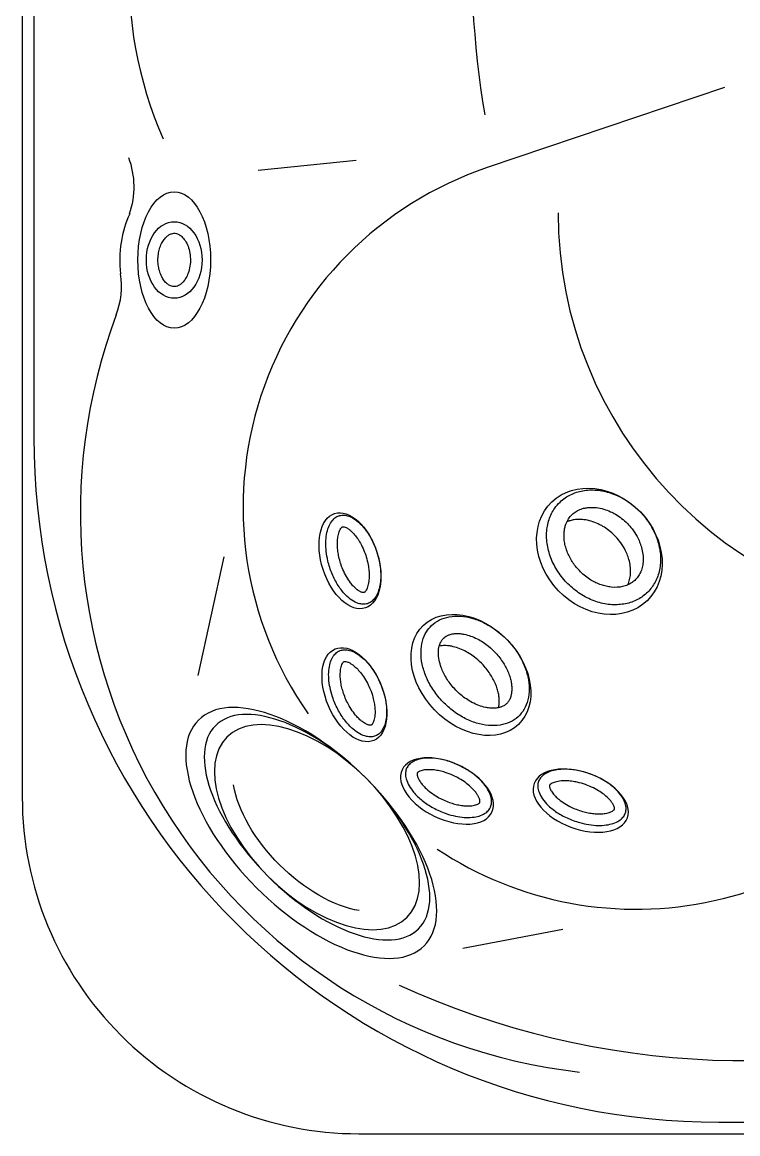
# Model space of a CAD drawing. Header units: millimetres. Extents: x -1155.38 to -1153.28, y 2264.62 to 2266.72.
# Drawn here: x -1155.38 to -1154.764, y 2264.624 to 2265.582 of the extents above; entities that cross this region are included whole.
import ezdxf

# ---------------------------------------------------------------- set-up
doc = ezdxf.new("R2010")
doc.units = ezdxf.units.MM
doc.header["$LTSCALE"] = 10
doc.layers.add('jacuzzi', color=1, linetype='Continuous')

msp = doc.modelspace()

# ---------------------------------------------------------------- linework, layer by layer
at = {"layer": 'jacuzzi'}
for p, q in [((-1155.37048, 2266.12403), (-1155.37048, 2265.22403)), ((-1154.77546, 2265.52554), (-1154.97993, 2265.45649)), ((-1155.17729, 2265.45435), (-1155.09298, 2265.46302)), ((-1155.20673, 2265.12115), (-1155.22924, 2265.01878)), ((-1155.00106, 2264.78408), (-1154.91488, 2264.80036)), ((-1154.78048, 2264.63403), (-1154.54569, 2264.63403))]:
    msp.add_line(p, q, dxfattribs=at)
at = {"layer": 'jacuzzi', "color": 3}
msp.add_lwpolyline([(-1155.38048, 2266.43403), (-1155.38048, 2264.91403, 0.414214), (-1155.09048, 2264.62403), (-1153.57048, 2264.62403, 0.414214), (-1153.28048, 2264.91403), (-1153.28048, 2266.43403, 0.414214), (-1153.57048, 2266.72403), (-1155.09048, 2266.72403, 0.414214)], format="xyb", close=True, dxfattribs=at)
at = {"layer": 'jacuzzi'}
for centre, radius, start, end in [((-1154.10491, 2265.64652), 0.88902, 165.32812, 189.35227), ((-1154.93305, 2265.62324), 0.35565, 151.3985, 203.50859), ((-1155.35413, 2265.44002), 0.07, 340.52544, 20.9253), ((-1154.88097, 2265.16346), 0.30929, 108.66053, 215.01768), ((-1154.5653, 2265.41823), 0.35368, 180.10785, 266.11953), ((-1155.365, 2265.3542), 0.07, 339.41736, 8.89463), ((-1154.84542, 2265.15909), 0.485, 159.41736, 263.48617), ((-1154.78048, 2265.22403), 0.59, 180, 270), ((-1154.85161, 2265.12679), 0.30929, 236.32575, 328.77676), ((-1154.75712, 2265.40473), 0.71772, 245.41842, 289.99437)]:
    msp.add_arc(centre, radius, start, end, dxfattribs=at)
for centre, major_axis, ratio in [((-1155.24959, 2265.37694), (0, -0.05884), 0.532442), ((-1155.24959, 2265.37694), (0, -0.033), 0.727273), ((-1154.88333, 2265.12585), (-0.041, 0.04262), 0.827692), ((-1155.09818, 2265.11776), (-0.01324, 0.0407), 0.569066), ((-1154.994, 2265.0194), (-0.041, 0.04262), 0.7351), ((-1155.09433, 2265.00235), (-0.01673, 0.03939), 0.569066)]:
    msp.add_ellipse(centre, major_axis=major_axis, ratio=ratio, dxfattribs=at)
msp.add_ellipse((-1155.24959, 2265.37694), major_axis=(0, 0.06878), ratio=0.682372, start_param=0.954811, end_param=1.744815, dxfattribs=at)
at = {"layer": 'jacuzzi', "extrusion": (0, 0, -1)}
for centre, major_axis, ratio in [((-1155.13151, 2264.88324), (0.09724, -0.09724), 0.48528), ((-1155.12656, 2264.88819), (0.08748, -0.08748), 0.482837), ((-1155.12656, 2264.88819), (0.0776, -0.0776), 0.544324), ((-1155.01457, 2264.91942), (0.03871, -0.01825), 0.569066), ((-1154.8994, 2264.9111), (0.04015, -0.01481), 0.569066)]:
    msp.add_ellipse(centre, major_axis=major_axis, ratio=ratio, dxfattribs=at)
msp.add_ellipse((-1155.12161, 2264.89314), major_axis=(0.06826, -0.06826), ratio=0.546258, start_param=6.938154, end_param=8.769809, dxfattribs=at)
at = {"layer": 'jacuzzi'}
for points, knots in [([(-1155.24959, 2265.35394), (-1155.24899, 2265.35394), (-1155.2484, 2265.35401), (-1155.24716, 2265.35431), (-1155.24652, 2265.35454), (-1155.2452, 2265.3552), (-1155.24451, 2265.35564), (-1155.24312, 2265.35674), (-1155.24241, 2265.35741), (-1155.24104, 2265.35899), (-1155.24037, 2265.3599), (-1155.23912, 2265.36194), (-1155.23855, 2265.36307), (-1155.23729, 2265.36605), (-1155.23669, 2265.368), (-1155.23586, 2265.3721), (-1155.23562, 2265.37425), (-1155.23556, 2265.37857), (-1155.23573, 2265.38074), (-1155.23644, 2265.3849), (-1155.23699, 2265.3869), (-1155.23838, 2265.39054), (-1155.23922, 2265.39218), (-1155.24108, 2265.39499), (-1155.24208, 2265.39616), (-1155.2439, 2265.39781), (-1155.24471, 2265.39838), (-1155.24626, 2265.39924), (-1155.247, 2265.39952), (-1155.24843, 2265.39988), (-1155.24912, 2265.39996), (-1155.25049, 2265.39992), (-1155.25119, 2265.3998), (-1155.25264, 2265.39935), (-1155.2534, 2265.39901), (-1155.25497, 2265.39804), (-1155.25578, 2265.3974), (-1155.25739, 2265.3958), (-1155.25819, 2265.39484), (-1155.25968, 2265.39262), (-1155.26037, 2265.39136), (-1155.26159, 2265.38859), (-1155.26211, 2265.38708), (-1155.26293, 2265.38391), (-1155.26323, 2265.38224), (-1155.26358, 2265.37884), (-1155.26363, 2265.3771), (-1155.26348, 2265.37365), (-1155.26327, 2265.37195), (-1155.26263, 2265.36866), (-1155.26219, 2265.36708), (-1155.26112, 2265.36413), (-1155.26049, 2265.36276), (-1155.25909, 2265.36031), (-1155.25833, 2265.35922), (-1155.25675, 2265.35738), (-1155.25593, 2265.35661), (-1155.25433, 2265.3554), (-1155.25354, 2265.35495), (-1155.25204, 2265.3543), (-1155.25132, 2265.35411), (-1155.25028, 2265.35396), (-1155.24993, 2265.35394), (-1155.24959, 2265.35394)], [0, 0, 0, 0, 0.174374, 0.174374, 0.348747, 0.348747, 0.523121, 0.523121, 0.697494, 0.697494, 0.871868, 0.871868, 1.046241, 1.046241, 1.298301, 1.298301, 1.550361, 1.550361, 1.802421, 1.802421, 2.054481, 2.054481, 2.306541, 2.306541, 2.558601, 2.558601, 2.759925, 2.759925, 2.961248, 2.961248, 3.162572, 3.162572, 3.363895, 3.363895, 3.565218, 3.565218, 3.766542, 3.766542, 3.967865, 3.967865, 4.169188, 4.169188, 4.370512, 4.370512, 4.571835, 4.571835, 4.773159, 4.773159, 4.974482, 4.974482, 5.175805, 5.175805, 5.377129, 5.377129, 5.578452, 5.578452, 5.779775, 5.779775, 5.981099, 5.981099, 6.182422, 6.182422, 6.283185, 6.283185, 6.283185, 6.283185]), ([(-1154.91726, 2265.16834), (-1154.91893, 2265.16673), (-1154.92045, 2265.16496), (-1154.92385, 2265.16009), (-1154.92549, 2265.1568), (-1154.92785, 2265.14968), (-1154.92856, 2265.14585), (-1154.92896, 2265.1379), (-1154.92865, 2265.13377), (-1154.92702, 2265.12548), (-1154.92569, 2265.12131), (-1154.92207, 2265.11322), (-1154.91979, 2265.10929), (-1154.91441, 2265.10195), (-1154.91132, 2265.09853), (-1154.90452, 2265.09243), (-1154.90082, 2265.08974), (-1154.89306, 2265.08528), (-1154.889, 2265.0835), (-1154.8808, 2265.08095), (-1154.87666, 2265.08018), (-1154.86856, 2265.07968), (-1154.86461, 2265.07994), (-1154.85714, 2265.08145), (-1154.85362, 2265.0827), (-1154.84719, 2265.08608), (-1154.84428, 2265.08821), (-1154.83923, 2265.09325), (-1154.83707, 2265.09615), (-1154.83365, 2265.10259), (-1154.83237, 2265.10613), (-1154.83079, 2265.11364), (-1154.8305, 2265.11762), (-1154.83092, 2265.12578), (-1154.83165, 2265.12995), (-1154.83411, 2265.13823), (-1154.83584, 2265.14233), (-1154.84021, 2265.15018), (-1154.84285, 2265.15393), (-1154.84885, 2265.16082), (-1154.85222, 2265.16397), (-1154.85947, 2265.16944), (-1154.86335, 2265.17178), (-1154.87136, 2265.17548), (-1154.87549, 2265.17686), (-1154.88371, 2265.17858), (-1154.8878, 2265.17892), (-1154.8957, 2265.1786), (-1154.8995, 2265.17792), (-1154.9066, 2265.17562), (-1154.90989, 2265.174), (-1154.91441, 2265.17087), (-1154.91589, 2265.16966), (-1154.91726, 2265.16834)], [0, 0, 0, 0, 0.162022, 0.162022, 0.411522, 0.411522, 0.661023, 0.661023, 0.910523, 0.910523, 1.160024, 1.160024, 1.409524, 1.409524, 1.659024, 1.659024, 1.908525, 1.908525, 2.158025, 2.158025, 2.407526, 2.407526, 2.657026, 2.657026, 2.906526, 2.906526, 3.156027, 3.156027, 3.405527, 3.405527, 3.655028, 3.655028, 3.904528, 3.904528, 4.154029, 4.154029, 4.403529, 4.403529, 4.653029, 4.653029, 4.90253, 4.90253, 5.15203, 5.15203, 5.401531, 5.401531, 5.651031, 5.651031, 5.900532, 5.900532, 6.150032, 6.150032, 6.283185, 6.283185, 6.283185, 6.283185]), ([(-1154.90686, 2265.15753), (-1154.90802, 2265.15642), (-1154.90904, 2265.15517), (-1154.91083, 2265.1524), (-1154.9116, 2265.15086), (-1154.91255, 2265.14822), (-1154.91285, 2265.14722), (-1154.91333, 2265.14513), (-1154.91351, 2265.14403), (-1154.91378, 2265.14155), (-1154.91384, 2265.14014), (-1154.91377, 2265.13722), (-1154.91364, 2265.13572), (-1154.91317, 2265.13263), (-1154.91283, 2265.13105), (-1154.91194, 2265.12786), (-1154.91138, 2265.12625), (-1154.91012, 2265.12318), (-1154.90943, 2265.12172), (-1154.90788, 2265.11883), (-1154.90702, 2265.11741), (-1154.90516, 2265.11465), (-1154.90416, 2265.11333), (-1154.90202, 2265.11076), (-1154.90089, 2265.10952), (-1154.89831, 2265.10696), (-1154.89684, 2265.10567), (-1154.89379, 2265.10327), (-1154.8922, 2265.10217), (-1154.88917, 2265.10031), (-1154.88773, 2265.09953), (-1154.88482, 2265.09815), (-1154.88336, 2265.09754), (-1154.88041, 2265.09651), (-1154.87893, 2265.09608), (-1154.87601, 2265.09542), (-1154.87457, 2265.09518), (-1154.86959, 2265.09465), (-1154.86625, 2265.09485), (-1154.86176, 2265.09586), (-1154.86031, 2265.09633), (-1154.85762, 2265.09749), (-1154.85638, 2265.09817), (-1154.8541, 2265.09974), (-1154.85306, 2265.10062), (-1154.85116, 2265.10257), (-1154.8503, 2265.10364), (-1154.84879, 2265.10599), (-1154.84813, 2265.10726), (-1154.84701, 2265.11002), (-1154.84656, 2265.11151), (-1154.84591, 2265.11467), (-1154.84571, 2265.11637), (-1154.8456, 2265.11987), (-1154.84569, 2265.12167), (-1154.84616, 2265.12538), (-1154.84655, 2265.12729), (-1154.84752, 2265.13078), (-1154.84806, 2265.13235), (-1154.84935, 2265.13548), (-1154.85009, 2265.13705), (-1154.85215, 2265.14083), (-1154.85359, 2265.14304), (-1154.85644, 2265.14674), (-1154.85777, 2265.14828), (-1154.8608, 2265.15136), (-1154.86251, 2265.15289), (-1154.86596, 2265.15557), (-1154.8677, 2265.15676), (-1154.87085, 2265.15863), (-1154.87224, 2265.15936), (-1154.87558, 2265.16091), (-1154.87755, 2265.16165), (-1154.88166, 2265.16287), (-1154.88378, 2265.16331), (-1154.88734, 2265.16374), (-1154.8888, 2265.16381), (-1154.89158, 2265.16378), (-1154.89289, 2265.16368), (-1154.89542, 2265.16331), (-1154.89662, 2265.16304), (-1154.8995, 2265.1622), (-1154.90109, 2265.16153), (-1154.90374, 2265.16005), (-1154.90484, 2265.15929), (-1154.9062, 2265.15815), (-1154.90654, 2265.15784), (-1154.90686, 2265.15753)], [0, 0, 0, 0, 0.193576, 0.193576, 0.387152, 0.387152, 0.496157, 0.496157, 0.605163, 0.605163, 0.734751, 0.734751, 0.86434, 0.86434, 0.994997, 0.994997, 1.125653, 1.125653, 1.245243, 1.245243, 1.364832, 1.364832, 1.48278, 1.48278, 1.600727, 1.600727, 1.738726, 1.738726, 1.876725, 1.876725, 1.997341, 1.997341, 2.117956, 2.117956, 2.240856, 2.240856, 2.363756, 2.363756, 2.675991, 2.675991, 2.839859, 2.839859, 3.004579, 3.004579, 3.169298, 3.169298, 3.334018, 3.334018, 3.496684, 3.496684, 3.659351, 3.659351, 3.822017, 3.822017, 3.979794, 3.979794, 4.137571, 4.137571, 4.265238, 4.265238, 4.392905, 4.392905, 4.580229, 4.580229, 4.723675, 4.723675, 4.884416, 4.884416, 5.035346, 5.035346, 5.151409, 5.151409, 5.313166, 5.313166, 5.492042, 5.492042, 5.62239, 5.62239, 5.74899, 5.74899, 5.87559, 5.87559, 6.068683, 6.068683, 6.227972, 6.227972, 6.283185, 6.283185, 6.283185, 6.283185]), ([(-1155.10764, 2265.15653), (-1155.10887, 2265.15613), (-1155.11004, 2265.15551), (-1155.11225, 2265.15378), (-1155.11328, 2265.15267), (-1155.11516, 2265.14997), (-1155.11599, 2265.14837), (-1155.11738, 2265.14473), (-1155.11794, 2265.14269), (-1155.11872, 2265.13827), (-1155.11895, 2265.13589), (-1155.11904, 2265.13091), (-1155.11892, 2265.1283), (-1155.11831, 2265.12298), (-1155.11783, 2265.12026), (-1155.11628, 2265.1138), (-1155.11506, 2265.11006), (-1155.11207, 2265.10294), (-1155.11031, 2265.09957), (-1155.1064, 2265.09346), (-1155.10425, 2265.09073), (-1155.10022, 2265.08658), (-1155.09835, 2265.08501), (-1155.09464, 2265.08254), (-1155.09281, 2265.08163), (-1155.08961, 2265.08059), (-1155.08822, 2265.08034), (-1155.0856, 2265.08026), (-1155.08437, 2265.08043), (-1155.08203, 2265.08114), (-1155.08093, 2265.08169), (-1155.07883, 2265.08321), (-1155.07784, 2265.08419), (-1155.07602, 2265.08657), (-1155.07519, 2265.08798), (-1155.07377, 2265.0912), (-1155.07317, 2265.09301), (-1155.07226, 2265.09696), (-1155.07195, 2265.0991), (-1155.07162, 2265.10362), (-1155.07161, 2265.106), (-1155.07197, 2265.112), (-1155.07252, 2265.11571), (-1155.07424, 2265.12309), (-1155.07542, 2265.12678), (-1155.0783, 2265.13381), (-1155.08, 2265.13716), (-1155.08379, 2265.14325), (-1155.08587, 2265.14599), (-1155.08987, 2265.15026), (-1155.09176, 2265.15191), (-1155.09551, 2265.15455), (-1155.09738, 2265.15552), (-1155.10063, 2265.15668), (-1155.10204, 2265.15697), (-1155.1047, 2265.15713), (-1155.10595, 2265.157), (-1155.10731, 2265.15663), (-1155.10747, 2265.15658), (-1155.10764, 2265.15653)], [0, 0, 0, 0, 0.204561, 0.204561, 0.409123, 0.409123, 0.613684, 0.613684, 0.818246, 0.818246, 1.022807, 1.022807, 1.227369, 1.227369, 1.43193, 1.43193, 1.716035, 1.716035, 2.000139, 2.000139, 2.284244, 2.284244, 2.516048, 2.516048, 2.747852, 2.747852, 2.93985, 2.93985, 3.131847, 3.131847, 3.323845, 3.323845, 3.515843, 3.515843, 3.70784, 3.70784, 3.899838, 3.899838, 4.091835, 4.091835, 4.283833, 4.283833, 4.563112, 4.563112, 4.842392, 4.842392, 5.121672, 5.121672, 5.400952, 5.400952, 5.635584, 5.635584, 5.870217, 5.870217, 6.063094, 6.063094, 6.255972, 6.255972, 6.283185, 6.283185, 6.283185, 6.283185]), ([(-1154.85896, 2265.09691), (-1154.85876, 2265.09734), (-1154.85856, 2265.09778), (-1154.85782, 2265.09962), (-1154.85737, 2265.10111), (-1154.85672, 2265.10428), (-1154.85652, 2265.10597), (-1154.85642, 2265.10947), (-1154.8565, 2265.11127), (-1154.85697, 2265.11498), (-1154.85736, 2265.11689), (-1154.85833, 2265.12038), (-1154.85887, 2265.12195), (-1154.86016, 2265.12509), (-1154.8609, 2265.12665), (-1154.86296, 2265.13044), (-1154.8644, 2265.13264), (-1154.86725, 2265.13634), (-1154.86858, 2265.13788), (-1154.87161, 2265.14096), (-1154.87332, 2265.14249), (-1154.87677, 2265.14518), (-1154.87851, 2265.14636), (-1154.88166, 2265.14823), (-1154.88305, 2265.14896), (-1154.88639, 2265.15051), (-1154.88837, 2265.15125), (-1154.89247, 2265.15247), (-1154.89459, 2265.15291), (-1154.89815, 2265.15334), (-1154.89961, 2265.15341), (-1154.90239, 2265.15338), (-1154.9037, 2265.15328), (-1154.90623, 2265.15291), (-1154.90743, 2265.15264), (-1154.90953, 2265.15203), (-1154.91044, 2265.1517), (-1154.91131, 2265.15133)], [3.443071, 3.443071, 3.443071, 3.443071, 3.496684, 3.496684, 3.659351, 3.659351, 3.822017, 3.822017, 3.979794, 3.979794, 4.137571, 4.137571, 4.265238, 4.265238, 4.392905, 4.392905, 4.580229, 4.580229, 4.723675, 4.723675, 4.884416, 4.884416, 5.035346, 5.035346, 5.151409, 5.151409, 5.313166, 5.313166, 5.492042, 5.492042, 5.62239, 5.62239, 5.74899, 5.74899, 5.87559, 5.87559, 5.98176, 5.98176, 5.98176, 5.98176]), ([(-1155.10454, 2265.14702), (-1155.1046, 2265.147), (-1155.10465, 2265.14698), (-1155.10476, 2265.14692), (-1155.10482, 2265.14689), (-1155.10502, 2265.14675), (-1155.10518, 2265.14661), (-1155.1056, 2265.14617), (-1155.10584, 2265.14587), (-1155.10642, 2265.14499), (-1155.10677, 2265.14436), (-1155.10734, 2265.14302), (-1155.10758, 2265.14237), (-1155.10802, 2265.14092), (-1155.10821, 2265.14012), (-1155.10865, 2265.13792), (-1155.10884, 2265.13642), (-1155.10901, 2265.13345), (-1155.10903, 2265.132), (-1155.10891, 2265.129), (-1155.10877, 2265.12744), (-1155.10836, 2265.12426), (-1155.10807, 2265.12264), (-1155.10732, 2265.11919), (-1155.10683, 2265.11737), (-1155.10568, 2265.11378), (-1155.10503, 2265.112), (-1155.1034, 2265.10813), (-1155.10237, 2265.10605), (-1155.10018, 2265.10221), (-1155.09901, 2265.10044), (-1155.09698, 2265.09777), (-1155.09614, 2265.09677), (-1155.09446, 2265.09498), (-1155.09362, 2265.09418), (-1155.09219, 2265.09299), (-1155.0916, 2265.09254), (-1155.09028, 2265.09164), (-1155.08958, 2265.09125), (-1155.08867, 2265.09083), (-1155.08839, 2265.09072), (-1155.08773, 2265.09048), (-1155.08738, 2265.0904), (-1155.08684, 2265.0903), (-1155.08664, 2265.09029), (-1155.08635, 2265.0903), (-1155.08626, 2265.09031), (-1155.08615, 2265.09034), (-1155.0861, 2265.09035), (-1155.08601, 2265.09039), (-1155.08596, 2265.09041), (-1155.08582, 2265.0905), (-1155.08574, 2265.09055), (-1155.08556, 2265.0907), (-1155.08545, 2265.09079), (-1155.08513, 2265.09112), (-1155.08488, 2265.09141), (-1155.08434, 2265.09222), (-1155.08405, 2265.09273), (-1155.0835, 2265.09389), (-1155.08325, 2265.09452), (-1155.08278, 2265.09594), (-1155.08257, 2265.09673), (-1155.0822, 2265.09845), (-1155.08204, 2265.09939), (-1155.08176, 2265.10169), (-1155.08167, 2265.10309), (-1155.08164, 2265.10606), (-1155.0817, 2265.10762), (-1155.08199, 2265.11084), (-1155.08221, 2265.1125), (-1155.08293, 2265.11651), (-1155.0835, 2265.11887), (-1155.08478, 2265.12303), (-1155.08542, 2265.12483), (-1155.08704, 2265.12876), (-1155.08806, 2265.13087), (-1155.09005, 2265.13444), (-1155.09101, 2265.13595), (-1155.09298, 2265.13872), (-1155.09399, 2265.13999), (-1155.09582, 2265.14201), (-1155.09665, 2265.14282), (-1155.09808, 2265.14408), (-1155.0987, 2265.14457), (-1155.10008, 2265.14554), (-1155.10082, 2265.14597), (-1155.1021, 2265.1466), (-1155.10265, 2265.1468), (-1155.10338, 2265.14699), (-1155.10363, 2265.14704), (-1155.10402, 2265.14708), (-1155.10417, 2265.14708), (-1155.10438, 2265.14706), (-1155.10444, 2265.14705), (-1155.10452, 2265.14703), (-1155.10453, 2265.14703), (-1155.10454, 2265.14702)], [0, 0, 0, 0, 0.106547, 0.106547, 0.176927, 0.176927, 0.30172, 0.30172, 0.426513, 0.426513, 0.576196, 0.576196, 0.686261, 0.686261, 0.796327, 0.796327, 0.967427, 0.967427, 1.111298, 1.111298, 1.255168, 1.255168, 1.399039, 1.399039, 1.558906, 1.558906, 1.718774, 1.718774, 1.919857, 1.919857, 2.120941, 2.120941, 2.259431, 2.259431, 2.40174, 2.40174, 2.509423, 2.509423, 2.65642, 2.65642, 2.728968, 2.728968, 2.849058, 2.849058, 2.966848, 2.966848, 3.089328, 3.089328, 3.175732, 3.175732, 3.278263, 3.278263, 3.354244, 3.354244, 3.430226, 3.430226, 3.559353, 3.559353, 3.68848, 3.68848, 3.802034, 3.802034, 3.915587, 3.915587, 4.02914, 4.02914, 4.178168, 4.178168, 4.327196, 4.327196, 4.476224, 4.476224, 4.682919, 4.682919, 4.844721, 4.844721, 5.047111, 5.047111, 5.214072, 5.214072, 5.381033, 5.381033, 5.519596, 5.519596, 5.630024, 5.630024, 5.779736, 5.779736, 5.929447, 5.929447, 6.034257, 6.034257, 6.143019, 6.143019, 6.25178, 6.25178, 6.283185, 6.283185, 6.283185, 6.283185]), ([(-1155.02793, 2265.06188), (-1155.02957, 2265.06031), (-1155.03101, 2265.05853), (-1155.03371, 2265.05416), (-1155.03488, 2265.05147), (-1155.03649, 2265.04562), (-1155.03694, 2265.04245), (-1155.03705, 2265.03577), (-1155.03671, 2265.03227), (-1155.03522, 2265.02512), (-1155.03408, 2265.02148), (-1155.03104, 2265.01425), (-1155.02914, 2265.01068), (-1155.02468, 2265.0038), (-1155.02212, 2265.0005), (-1155.01647, 2264.99436), (-1155.01338, 2264.99152), (-1155.00686, 2264.98645), (-1155.00342, 2264.98422), (-1154.99639, 2264.9805), (-1154.9928, 2264.97901), (-1154.98567, 2264.97681), (-1154.98213, 2264.97612), (-1154.97531, 2264.97553), (-1154.97202, 2264.97564), (-1154.96588, 2264.97662), (-1154.96301, 2264.97749), (-1154.95782, 2264.97991), (-1154.95548, 2264.98146), (-1154.95139, 2264.98517), (-1154.94964, 2264.98733), (-1154.94677, 2264.99222), (-1154.94566, 2264.99495), (-1154.94417, 2265.00088), (-1154.94379, 2265.00409), (-1154.94381, 2265.01081), (-1154.94422, 2265.01434), (-1154.94583, 2265.02151), (-1154.94704, 2265.02516), (-1154.9502, 2265.03236), (-1154.95216, 2265.03592), (-1154.95673, 2265.04275), (-1154.95935, 2265.04602), (-1154.96508, 2265.05209), (-1154.9682, 2265.05489), (-1154.97478, 2265.05985), (-1154.97824, 2265.06202), (-1154.98529, 2265.06562), (-1154.98888, 2265.06705), (-1154.996, 2265.06911), (-1154.99953, 2265.06974), (-1155.00631, 2265.0702), (-1155.00957, 2265.07002), (-1155.01564, 2265.06892), (-1155.01847, 2265.06799), (-1155.02358, 2265.06546), (-1155.02587, 2265.06386), (-1155.02789, 2265.06193), (-1155.02791, 2265.06191), (-1155.02793, 2265.06188)], [0, 0, 0, 0, 0.185761, 0.185761, 0.411495, 0.411495, 0.637229, 0.637229, 0.862963, 0.862963, 1.088697, 1.088697, 1.314431, 1.314431, 1.540165, 1.540165, 1.765898, 1.765898, 1.991632, 1.991632, 2.217366, 2.217366, 2.4431, 2.4431, 2.668834, 2.668834, 2.894568, 2.894568, 3.120302, 3.120302, 3.346036, 3.346036, 3.57177, 3.57177, 3.797504, 3.797504, 4.023238, 4.023238, 4.248972, 4.248972, 4.474706, 4.474706, 4.70044, 4.70044, 4.926174, 4.926174, 5.151908, 5.151908, 5.377642, 5.377642, 5.603376, 5.603376, 5.82911, 5.82911, 6.054844, 6.054844, 6.280577, 6.280577, 6.283185, 6.283185, 6.283185, 6.283185]), ([(-1155.01753, 2265.05107), (-1155.01809, 2265.05053), (-1155.0186, 2265.04994), (-1155.01954, 2265.04861), (-1155.01997, 2265.04786), (-1155.02073, 2265.04616), (-1155.02107, 2265.04522), (-1155.02173, 2265.0426), (-1155.02197, 2265.04078), (-1155.02202, 2265.03672), (-1155.02182, 2265.03446), (-1155.02095, 2265.0301), (-1155.02038, 2265.02802), (-1155.01904, 2265.02435), (-1155.01837, 2265.02276), (-1155.01682, 2265.01959), (-1155.01594, 2265.018), (-1155.01402, 2265.01489), (-1155.01298, 2265.01338), (-1155.01074, 2265.01042), (-1155.00953, 2265.00898), (-1155.00649, 2265.00567), (-1155.00457, 2265.00384), (-1155.00107, 2265.00091), (-1154.99952, 2264.99973), (-1154.99635, 2264.99758), (-1154.99473, 2264.99661), (-1154.99114, 2264.99468), (-1154.98914, 2264.99378), (-1154.98525, 2264.99233), (-1154.98334, 2264.99177), (-1154.98025, 2264.99112), (-1154.97902, 2264.99092), (-1154.97622, 2264.99065), (-1154.9747, 2264.99063), (-1154.97191, 2264.99082), (-1154.97065, 2264.99102), (-1154.96865, 2264.99154), (-1154.96785, 2264.99182), (-1154.96617, 2264.99254), (-1154.96533, 2264.99302), (-1154.96384, 2264.99409), (-1154.96318, 2264.99469), (-1154.96199, 2264.99604), (-1154.96145, 2264.9968), (-1154.96049, 2264.99855), (-1154.96006, 2264.99956), (-1154.95946, 2265.00151), (-1154.95925, 2265.00239), (-1154.95895, 2265.00431), (-1154.95885, 2265.00534), (-1154.95878, 2265.0074), (-1154.9588, 2265.00841), (-1154.95896, 2265.01054), (-1154.95909, 2265.01165), (-1154.95952, 2265.01412), (-1154.95983, 2265.01549), (-1154.96064, 2265.01829), (-1154.96113, 2265.01973), (-1154.96227, 2265.02259), (-1154.96291, 2265.02401), (-1154.96437, 2265.02685), (-1154.96517, 2265.02827), (-1154.96701, 2265.03118), (-1154.96805, 2265.03267), (-1154.97028, 2265.03558), (-1154.97148, 2265.03699), (-1154.97463, 2265.04039), (-1154.97667, 2265.0423), (-1154.98036, 2265.04531), (-1154.98196, 2265.04649), (-1154.98523, 2265.04863), (-1154.98689, 2265.0496), (-1154.99046, 2265.05142), (-1154.99238, 2265.05225), (-1154.99612, 2265.05358), (-1154.99794, 2265.05408), (-1155.00097, 2265.05469), (-1155.0022, 2265.05486), (-1155.00506, 2265.05511), (-1155.00662, 2265.0551), (-1155.00946, 2265.05484), (-1155.01073, 2265.05459), (-1155.01275, 2265.05399), (-1155.01355, 2265.05368), (-1155.01495, 2265.053), (-1155.01556, 2265.05264), (-1155.01663, 2265.05188), (-1155.0171, 2265.05149), (-1155.01753, 2265.05107)], [0, 0, 0, 0, 0.143262, 0.143262, 0.286525, 0.286525, 0.429787, 0.429787, 0.641555, 0.641555, 0.853324, 0.853324, 1.027803, 1.027803, 1.156988, 1.156988, 1.286172, 1.286172, 1.412902, 1.412902, 1.539632, 1.539632, 1.717208, 1.717208, 1.85123, 1.85123, 1.985252, 1.985252, 2.149987, 2.149987, 2.314722, 2.314722, 2.42949, 2.42949, 2.588978, 2.588978, 2.748467, 2.748467, 2.872164, 2.872164, 3.036865, 3.036865, 3.201566, 3.201566, 3.366267, 3.366267, 3.530968, 3.530968, 3.647367, 3.647367, 3.763767, 3.763767, 3.86643, 3.86643, 3.969094, 3.969094, 4.087888, 4.087888, 4.206683, 4.206683, 4.322325, 4.322325, 4.437967, 4.437967, 4.562955, 4.562955, 4.687944, 4.687944, 4.875889, 4.875889, 5.013358, 5.013358, 5.150827, 5.150827, 5.309856, 5.309856, 5.468885, 5.468885, 5.58509, 5.58509, 5.751844, 5.751844, 5.918599, 5.918599, 6.049341, 6.049341, 6.171274, 6.171274, 6.283185, 6.283185, 6.283185, 6.283185]), ([(-1154.97028, 2264.99114), (-1154.97014, 2264.99171), (-1154.97001, 2264.99231), (-1154.96976, 2264.99391), (-1154.96966, 2264.99494), (-1154.96959, 2264.997), (-1154.96961, 2264.99801), (-1154.96977, 2265.00014), (-1154.9699, 2265.00125), (-1154.97033, 2265.00372), (-1154.97064, 2265.00509), (-1154.97145, 2265.00789), (-1154.97194, 2265.00933), (-1154.97308, 2265.01219), (-1154.97372, 2265.01361), (-1154.97518, 2265.01645), (-1154.97598, 2265.01787), (-1154.97782, 2265.02078), (-1154.97886, 2265.02227), (-1154.98109, 2265.02518), (-1154.98229, 2265.0266), (-1154.98544, 2265.02999), (-1154.98748, 2265.0319), (-1154.99117, 2265.03491), (-1154.99277, 2265.03609), (-1154.99604, 2265.03823), (-1154.9977, 2265.0392), (-1155.00127, 2265.04102), (-1155.00319, 2265.04185), (-1155.00693, 2265.04318), (-1155.00876, 2265.04368), (-1155.01178, 2265.04429), (-1155.01301, 2265.04446), (-1155.01587, 2265.04471), (-1155.01743, 2265.0447), (-1155.01973, 2265.04449), (-1155.02056, 2265.04436), (-1155.02132, 2265.0442)], [3.5697, 3.5697, 3.5697, 3.5697, 3.647367, 3.647367, 3.763767, 3.763767, 3.86643, 3.86643, 3.969094, 3.969094, 4.087888, 4.087888, 4.206683, 4.206683, 4.322325, 4.322325, 4.437967, 4.437967, 4.562955, 4.562955, 4.687944, 4.687944, 4.875889, 4.875889, 5.013358, 5.013358, 5.150827, 5.150827, 5.309856, 5.309856, 5.468885, 5.468885, 5.58509, 5.58509, 5.751844, 5.751844, 5.855102, 5.855102, 5.855102, 5.855102]), ([(-1155.10713, 2265.04015), (-1155.10833, 2265.03964), (-1155.10944, 2265.03892), (-1155.11148, 2265.03701), (-1155.11242, 2265.03582), (-1155.11405, 2265.03296), (-1155.11474, 2265.03129), (-1155.11581, 2265.02754), (-1155.11619, 2265.02547), (-1155.11658, 2265.021), (-1155.1166, 2265.0186), (-1155.11626, 2265.01363), (-1155.11591, 2265.01104), (-1155.11484, 2265.00579), (-1155.11412, 2265.00313), (-1155.11202, 2264.99683), (-1155.11047, 2264.99321), (-1155.10688, 2264.98638), (-1155.10482, 2264.98317), (-1155.1004, 2264.97743), (-1155.09803, 2264.9749), (-1155.09364, 2264.97112), (-1155.09164, 2264.96972), (-1155.08774, 2264.96757), (-1155.08583, 2264.96683), (-1155.08256, 2264.96607), (-1155.08115, 2264.96594), (-1155.07853, 2264.96609), (-1155.07732, 2264.96636), (-1155.07505, 2264.96728), (-1155.074, 2264.96792), (-1155.07204, 2264.96962), (-1155.07114, 2264.97068), (-1155.06953, 2264.97321), (-1155.06883, 2264.97469), (-1155.0677, 2264.97802), (-1155.06726, 2264.97988), (-1155.0667, 2264.98389), (-1155.06657, 2264.98605), (-1155.06664, 2264.99058), (-1155.06684, 2264.99295), (-1155.06772, 2264.9989), (-1155.06859, 2265.00254), (-1155.07095, 2265.00975), (-1155.07244, 2265.01332), (-1155.07592, 2265.02007), (-1155.07791, 2265.02326), (-1155.08222, 2265.029), (-1155.08453, 2265.03155), (-1155.08889, 2265.03545), (-1155.09091, 2265.03694), (-1155.09488, 2265.03923), (-1155.09682, 2265.04004), (-1155.10016, 2265.04091), (-1155.10159, 2265.04108), (-1155.10426, 2265.041), (-1155.1055, 2265.04077), (-1155.10681, 2265.04028), (-1155.10697, 2265.04022), (-1155.10713, 2265.04015)], [0, 0, 0, 0, 0.204561, 0.204561, 0.409123, 0.409123, 0.613684, 0.613684, 0.818246, 0.818246, 1.022807, 1.022807, 1.227369, 1.227369, 1.43193, 1.43193, 1.716035, 1.716035, 2.000139, 2.000139, 2.284244, 2.284244, 2.516048, 2.516048, 2.747852, 2.747852, 2.93985, 2.93985, 3.131847, 3.131847, 3.323845, 3.323845, 3.515843, 3.515843, 3.70784, 3.70784, 3.899838, 3.899838, 4.091835, 4.091835, 4.283833, 4.283833, 4.563112, 4.563112, 4.842392, 4.842392, 5.121672, 5.121672, 5.400952, 5.400952, 5.635584, 5.635584, 5.870217, 5.870217, 6.063094, 6.063094, 6.255972, 6.255972, 6.283185, 6.283185, 6.283185, 6.283185]), ([(-1155.10322, 2265.03095), (-1155.10328, 2265.03092), (-1155.10332, 2265.0309), (-1155.10343, 2265.03083), (-1155.10348, 2265.03079), (-1155.10367, 2265.03063), (-1155.10382, 2265.03048), (-1155.1042, 2265.03001), (-1155.10441, 2265.02969), (-1155.10491, 2265.02876), (-1155.1052, 2265.0281), (-1155.10566, 2265.02671), (-1155.10584, 2265.02605), (-1155.10615, 2265.02457), (-1155.10628, 2265.02375), (-1155.10651, 2265.02152), (-1155.10657, 2265.02001), (-1155.10649, 2265.01703), (-1155.10638, 2265.0156), (-1155.106, 2265.01261), (-1155.10573, 2265.01107), (-1155.10504, 2265.00794), (-1155.10461, 2265.00635), (-1155.10356, 2265.00298), (-1155.10291, 2265.00121), (-1155.10146, 2264.99773), (-1155.10065, 2264.99602), (-1155.09869, 2264.9923), (-1155.09749, 2264.99032), (-1155.09497, 2264.98668), (-1155.09365, 2264.98502), (-1155.09139, 2264.98254), (-1155.09047, 2264.98162), (-1155.08864, 2264.97998), (-1155.08773, 2264.97926), (-1155.08621, 2264.97819), (-1155.08558, 2264.9778), (-1155.08419, 2264.97702), (-1155.08345, 2264.97669), (-1155.08251, 2264.97635), (-1155.08222, 2264.97627), (-1155.08154, 2264.97609), (-1155.08119, 2264.97603), (-1155.08064, 2264.97599), (-1155.08044, 2264.97599), (-1155.08015, 2264.97602), (-1155.08007, 2264.97604), (-1155.07996, 2264.97608), (-1155.07991, 2264.9761), (-1155.07982, 2264.97614), (-1155.07977, 2264.97617), (-1155.07964, 2264.97627), (-1155.07957, 2264.97633), (-1155.0794, 2264.97649), (-1155.0793, 2264.97659), (-1155.07901, 2264.97695), (-1155.07879, 2264.97726), (-1155.07832, 2264.97811), (-1155.07807, 2264.97865), (-1155.07763, 2264.97985), (-1155.07743, 2264.9805), (-1155.07709, 2264.98195), (-1155.07695, 2264.98276), (-1155.07673, 2264.98451), (-1155.07665, 2264.98545), (-1155.07658, 2264.98777), (-1155.07661, 2264.98918), (-1155.07684, 2264.99214), (-1155.07703, 2264.99369), (-1155.0776, 2264.99687), (-1155.07796, 2264.9985), (-1155.07903, 2265.00243), (-1155.07981, 2265.00473), (-1155.08144, 2265.00877), (-1155.08224, 2265.01051), (-1155.08419, 2265.01428), (-1155.08539, 2265.01629), (-1155.08769, 2265.01968), (-1155.08877, 2265.0211), (-1155.09097, 2265.02369), (-1155.09209, 2265.02486), (-1155.09409, 2265.02671), (-1155.09499, 2265.02745), (-1155.09653, 2265.02858), (-1155.09719, 2265.02901), (-1155.09864, 2265.02986), (-1155.09942, 2265.03023), (-1155.10075, 2265.03074), (-1155.10131, 2265.03089), (-1155.10206, 2265.03102), (-1155.10231, 2265.03104), (-1155.10271, 2265.03105), (-1155.10285, 2265.03103), (-1155.10306, 2265.031), (-1155.10312, 2265.03098), (-1155.10319, 2265.03096), (-1155.10321, 2265.03095), (-1155.10322, 2265.03095)], [0, 0, 0, 0, 0.106547, 0.106547, 0.176927, 0.176927, 0.30172, 0.30172, 0.426513, 0.426513, 0.576196, 0.576196, 0.686261, 0.686261, 0.796327, 0.796327, 0.967427, 0.967427, 1.111298, 1.111298, 1.255168, 1.255168, 1.399039, 1.399039, 1.558906, 1.558906, 1.718774, 1.718774, 1.919857, 1.919857, 2.120941, 2.120941, 2.259431, 2.259431, 2.40174, 2.40174, 2.509423, 2.509423, 2.65642, 2.65642, 2.728968, 2.728968, 2.849058, 2.849058, 2.966848, 2.966848, 3.089328, 3.089328, 3.175732, 3.175732, 3.278263, 3.278263, 3.354244, 3.354244, 3.430226, 3.430226, 3.559353, 3.559353, 3.68848, 3.68848, 3.802034, 3.802034, 3.915587, 3.915587, 4.02914, 4.02914, 4.178168, 4.178168, 4.327196, 4.327196, 4.476224, 4.476224, 4.682919, 4.682919, 4.844721, 4.844721, 5.047111, 5.047111, 5.214072, 5.214072, 5.381033, 5.381033, 5.519596, 5.519596, 5.630024, 5.630024, 5.779736, 5.779736, 5.929447, 5.929447, 6.034257, 6.034257, 6.143019, 6.143019, 6.25178, 6.25178, 6.283185, 6.283185, 6.283185, 6.283185]), ([(-1154.97729, 2264.90517), (-1154.97785, 2264.90399), (-1154.97861, 2264.90291), (-1154.9806, 2264.90094), (-1154.98183, 2264.90005), (-1154.98475, 2264.89853), (-1154.98644, 2264.89791), (-1154.99022, 2264.89699), (-1154.99232, 2264.89669), (-1154.9968, 2264.89647), (-1154.99919, 2264.89654), (-1155.00415, 2264.89707), (-1155.00672, 2264.89753), (-1155.01192, 2264.8988), (-1155.01455, 2264.89962), (-1155.02077, 2264.90197), (-1155.02432, 2264.90365), (-1155.03101, 2264.90751), (-1155.03414, 2264.90968), (-1155.03971, 2264.91433), (-1155.04214, 2264.9168), (-1155.04575, 2264.92133), (-1155.04707, 2264.92338), (-1155.04906, 2264.92736), (-1155.04973, 2264.9293), (-1155.05036, 2264.9326), (-1155.05043, 2264.93401), (-1155.05018, 2264.93662), (-1155.04987, 2264.93782), (-1155.04886, 2264.94005), (-1155.04818, 2264.94108), (-1155.0464, 2264.94297), (-1155.04531, 2264.94383), (-1155.04272, 2264.94533), (-1155.04122, 2264.94598), (-1155.03784, 2264.94698), (-1155.03597, 2264.94735), (-1155.03194, 2264.94775), (-1155.02977, 2264.9478), (-1155.02525, 2264.94755), (-1155.02289, 2264.94726), (-1155.01698, 2264.94615), (-1155.01338, 2264.94514), (-1155.00626, 2264.9425), (-1155.00276, 2264.94087), (-1154.99614, 2264.93713), (-1154.99303, 2264.93502), (-1154.98747, 2264.93049), (-1154.98501, 2264.92808), (-1154.98128, 2264.92358), (-1154.97987, 2264.9215), (-1154.97774, 2264.91745), (-1154.977, 2264.91547), (-1154.97626, 2264.9121), (-1154.97615, 2264.91067), (-1154.97633, 2264.908), (-1154.97661, 2264.90678), (-1154.97715, 2264.90548), (-1154.97722, 2264.90532), (-1154.97729, 2264.90517)], [0, 0, 0, 0, 0.204561, 0.204561, 0.409123, 0.409123, 0.613684, 0.613684, 0.818246, 0.818246, 1.022807, 1.022807, 1.227369, 1.227369, 1.43193, 1.43193, 1.716035, 1.716035, 2.000139, 2.000139, 2.284244, 2.284244, 2.516048, 2.516048, 2.747852, 2.747852, 2.93985, 2.93985, 3.131847, 3.131847, 3.323845, 3.323845, 3.515843, 3.515843, 3.70784, 3.70784, 3.899838, 3.899838, 4.091835, 4.091835, 4.283833, 4.283833, 4.563112, 4.563112, 4.842392, 4.842392, 5.121672, 5.121672, 5.400952, 5.400952, 5.635584, 5.635584, 5.870217, 5.870217, 6.063094, 6.063094, 6.255972, 6.255972, 6.283185, 6.283185, 6.283185, 6.283185]), ([(-1154.98634, 2264.90943), (-1154.98636, 2264.90938), (-1154.98639, 2264.90933), (-1154.98646, 2264.90923), (-1154.98651, 2264.90918), (-1154.98667, 2264.909), (-1154.98683, 2264.90885), (-1154.98731, 2264.90849), (-1154.98764, 2264.90829), (-1154.98859, 2264.90783), (-1154.98926, 2264.90756), (-1154.99066, 2264.90716), (-1154.99133, 2264.90701), (-1154.99282, 2264.90676), (-1154.99364, 2264.90666), (-1154.99588, 2264.90651), (-1154.99739, 2264.90651), (-1155.00037, 2264.9067), (-1155.0018, 2264.90687), (-1155.00476, 2264.90737), (-1155.00629, 2264.9077), (-1155.00939, 2264.90851), (-1155.01097, 2264.909), (-1155.01429, 2264.91018), (-1155.01604, 2264.9109), (-1155.01946, 2264.91248), (-1155.02114, 2264.91335), (-1155.02478, 2264.91546), (-1155.0267, 2264.91674), (-1155.03025, 2264.9194), (-1155.03186, 2264.92078), (-1155.03425, 2264.92313), (-1155.03513, 2264.92409), (-1155.0367, 2264.92598), (-1155.03738, 2264.92692), (-1155.03839, 2264.92848), (-1155.03876, 2264.92913), (-1155.03948, 2264.93055), (-1155.03978, 2264.93129), (-1155.04008, 2264.93225), (-1155.04016, 2264.93254), (-1155.04031, 2264.93323), (-1155.04035, 2264.93358), (-1155.04038, 2264.93413), (-1155.04036, 2264.93433), (-1155.04032, 2264.93462), (-1155.0403, 2264.9347), (-1155.04026, 2264.93481), (-1155.04024, 2264.93485), (-1155.04019, 2264.93494), (-1155.04016, 2264.93499), (-1155.04005, 2264.93512), (-1155.03999, 2264.93519), (-1155.03983, 2264.93535), (-1155.03972, 2264.93544), (-1155.03935, 2264.93572), (-1155.03903, 2264.93593), (-1155.03817, 2264.93637), (-1155.03762, 2264.9366), (-1155.0364, 2264.93699), (-1155.03575, 2264.93716), (-1155.03428, 2264.93744), (-1155.03347, 2264.93756), (-1155.03171, 2264.93771), (-1155.03076, 2264.93775), (-1155.02845, 2264.93773), (-1155.02704, 2264.93765), (-1155.02409, 2264.9373), (-1155.02255, 2264.93705), (-1155.01939, 2264.93636), (-1155.01777, 2264.93593), (-1155.01389, 2264.93471), (-1155.01162, 2264.93385), (-1155.00766, 2264.93206), (-1155.00595, 2264.93119), (-1155.00225, 2264.92909), (-1155.00029, 2264.92782), (-1154.997, 2264.92539), (-1154.99562, 2264.92425), (-1154.99311, 2264.92195), (-1154.99199, 2264.92079), (-1154.99022, 2264.91872), (-1154.98951, 2264.91779), (-1154.98844, 2264.91621), (-1154.98804, 2264.91553), (-1154.98724, 2264.91405), (-1154.98691, 2264.91326), (-1154.98644, 2264.91191), (-1154.98632, 2264.91134), (-1154.98622, 2264.91059), (-1154.98621, 2264.91034), (-1154.98621, 2264.90994), (-1154.98623, 2264.90979), (-1154.98627, 2264.90959), (-1154.98629, 2264.90953), (-1154.98632, 2264.90946), (-1154.98633, 2264.90945), (-1154.98634, 2264.90943)], [0, 0, 0, 0, 0.106547, 0.106547, 0.176927, 0.176927, 0.30172, 0.30172, 0.426513, 0.426513, 0.576196, 0.576196, 0.686261, 0.686261, 0.796327, 0.796327, 0.967427, 0.967427, 1.111298, 1.111298, 1.255168, 1.255168, 1.399039, 1.399039, 1.558906, 1.558906, 1.718774, 1.718774, 1.919857, 1.919857, 2.120941, 2.120941, 2.259431, 2.259431, 2.40174, 2.40174, 2.509423, 2.509423, 2.65642, 2.65642, 2.728968, 2.728968, 2.849058, 2.849058, 2.966848, 2.966848, 3.089328, 3.089328, 3.175732, 3.175732, 3.278263, 3.278263, 3.354244, 3.354244, 3.430226, 3.430226, 3.559353, 3.559353, 3.68848, 3.68848, 3.802034, 3.802034, 3.915587, 3.915587, 4.02914, 4.02914, 4.178168, 4.178168, 4.327196, 4.327196, 4.476224, 4.476224, 4.682919, 4.682919, 4.844721, 4.844721, 5.047111, 5.047111, 5.214072, 5.214072, 5.381033, 5.381033, 5.519596, 5.519596, 5.630024, 5.630024, 5.779736, 5.779736, 5.929447, 5.929447, 6.034257, 6.034257, 6.143019, 6.143019, 6.25178, 6.25178, 6.283185, 6.283185, 6.283185, 6.283185]), ([(-1154.86102, 2264.90014), (-1154.86147, 2264.89892), (-1154.86214, 2264.89778), (-1154.86395, 2264.89564), (-1154.86509, 2264.89465), (-1154.86787, 2264.89289), (-1154.8695, 2264.89211), (-1154.87319, 2264.89087), (-1154.87525, 2264.89039), (-1154.87969, 2264.88978), (-1154.88208, 2264.88965), (-1154.88707, 2264.88974), (-1154.88967, 2264.88997), (-1154.89496, 2264.89078), (-1154.89765, 2264.89137), (-1154.90405, 2264.89316), (-1154.90774, 2264.89453), (-1154.91474, 2264.89779), (-1154.91804, 2264.89969), (-1154.92399, 2264.90383), (-1154.92664, 2264.90608), (-1154.93062, 2264.91028), (-1154.93212, 2264.9122), (-1154.93445, 2264.916), (-1154.93528, 2264.91787), (-1154.9362, 2264.9211), (-1154.9364, 2264.9225), (-1154.93638, 2264.92512), (-1154.93616, 2264.92635), (-1154.93536, 2264.92866), (-1154.93476, 2264.92974), (-1154.93316, 2264.93178), (-1154.93215, 2264.93273), (-1154.9297, 2264.93446), (-1154.92826, 2264.93523), (-1154.92498, 2264.93652), (-1154.92315, 2264.93705), (-1154.91917, 2264.93781), (-1154.91702, 2264.93804), (-1154.91249, 2264.93819), (-1154.91012, 2264.9381), (-1154.90413, 2264.93751), (-1154.90045, 2264.93682), (-1154.89313, 2264.93481), (-1154.8895, 2264.9335), (-1154.88258, 2264.93034), (-1154.8793, 2264.92851), (-1154.87336, 2264.92449), (-1154.8707, 2264.9223), (-1154.86659, 2264.91814), (-1154.86501, 2264.91619), (-1154.86253, 2264.91234), (-1154.86163, 2264.91043), (-1154.8606, 2264.90714), (-1154.86036, 2264.90572), (-1154.8603, 2264.90305), (-1154.86048, 2264.90181), (-1154.8609, 2264.90047), (-1154.86096, 2264.90031), (-1154.86102, 2264.90014)], [0, 0, 0, 0, 0.204561, 0.204561, 0.409123, 0.409123, 0.613684, 0.613684, 0.818246, 0.818246, 1.022807, 1.022807, 1.227369, 1.227369, 1.43193, 1.43193, 1.716035, 1.716035, 2.000139, 2.000139, 2.284244, 2.284244, 2.516048, 2.516048, 2.747852, 2.747852, 2.93985, 2.93985, 3.131847, 3.131847, 3.323845, 3.323845, 3.515843, 3.515843, 3.70784, 3.70784, 3.899838, 3.899838, 4.091835, 4.091835, 4.283833, 4.283833, 4.563112, 4.563112, 4.842392, 4.842392, 5.121672, 5.121672, 5.400952, 5.400952, 5.635584, 5.635584, 5.870217, 5.870217, 6.063094, 6.063094, 6.255972, 6.255972, 6.283185, 6.283185, 6.283185, 6.283185]), ([(-1154.8704, 2264.9036), (-1154.87042, 2264.90355), (-1154.87044, 2264.9035), (-1154.87051, 2264.90339), (-1154.87055, 2264.90333), (-1154.87069, 2264.90314), (-1154.87084, 2264.90298), (-1154.87129, 2264.90259), (-1154.8716, 2264.90235), (-1154.8725, 2264.90181), (-1154.87315, 2264.90149), (-1154.87451, 2264.90096), (-1154.87516, 2264.90075), (-1154.87663, 2264.90037), (-1154.87744, 2264.9002), (-1154.87965, 2264.89986), (-1154.88116, 2264.89973), (-1154.88414, 2264.89966), (-1154.88558, 2264.89971), (-1154.88858, 2264.89994), (-1154.89013, 2264.90014), (-1154.89329, 2264.90068), (-1154.8949, 2264.90103), (-1154.89831, 2264.90191), (-1154.90011, 2264.90247), (-1154.90366, 2264.90376), (-1154.90541, 2264.90448), (-1154.90922, 2264.90626), (-1154.91125, 2264.90736), (-1154.91501, 2264.90971), (-1154.91674, 2264.91095), (-1154.91932, 2264.91308), (-1154.92028, 2264.91395), (-1154.92201, 2264.9157), (-1154.92278, 2264.91658), (-1154.92392, 2264.91805), (-1154.92434, 2264.91866), (-1154.92518, 2264.92001), (-1154.92554, 2264.92072), (-1154.92593, 2264.92165), (-1154.92603, 2264.92193), (-1154.92624, 2264.9226), (-1154.92631, 2264.92295), (-1154.92639, 2264.9235), (-1154.92639, 2264.9237), (-1154.92638, 2264.92399), (-1154.92636, 2264.92407), (-1154.92633, 2264.92419), (-1154.92631, 2264.92423), (-1154.92627, 2264.92432), (-1154.92625, 2264.92437), (-1154.92615, 2264.92451), (-1154.9261, 2264.92459), (-1154.92594, 2264.92476), (-1154.92585, 2264.92486), (-1154.9255, 2264.92518), (-1154.9252, 2264.92541), (-1154.92438, 2264.92592), (-1154.92386, 2264.92619), (-1154.92268, 2264.92669), (-1154.92204, 2264.92692), (-1154.9206, 2264.92733), (-1154.9198, 2264.92752), (-1154.91807, 2264.92782), (-1154.91713, 2264.92794), (-1154.91482, 2264.92813), (-1154.91341, 2264.92816), (-1154.91044, 2264.92808), (-1154.90888, 2264.92796), (-1154.90568, 2264.92755), (-1154.90403, 2264.92726), (-1154.90005, 2264.92639), (-1154.89771, 2264.92572), (-1154.89361, 2264.92429), (-1154.89183, 2264.92357), (-1154.88797, 2264.9218), (-1154.8859, 2264.92071), (-1154.88241, 2264.91857), (-1154.88094, 2264.91756), (-1154.87824, 2264.91549), (-1154.87702, 2264.91443), (-1154.87507, 2264.91252), (-1154.87429, 2264.91166), (-1154.87309, 2264.91017), (-1154.87263, 2264.90953), (-1154.87171, 2264.90812), (-1154.8713, 2264.90737), (-1154.87072, 2264.90606), (-1154.87055, 2264.90551), (-1154.87038, 2264.90477), (-1154.87035, 2264.90452), (-1154.87032, 2264.90412), (-1154.87033, 2264.90397), (-1154.87035, 2264.90377), (-1154.87037, 2264.90371), (-1154.87039, 2264.90363), (-1154.87039, 2264.90362), (-1154.8704, 2264.9036)], [0, 0, 0, 0, 0.106547, 0.106547, 0.176927, 0.176927, 0.30172, 0.30172, 0.426513, 0.426513, 0.576196, 0.576196, 0.686261, 0.686261, 0.796327, 0.796327, 0.967427, 0.967427, 1.111298, 1.111298, 1.255168, 1.255168, 1.399039, 1.399039, 1.558906, 1.558906, 1.718774, 1.718774, 1.919857, 1.919857, 2.120941, 2.120941, 2.259431, 2.259431, 2.40174, 2.40174, 2.509423, 2.509423, 2.65642, 2.65642, 2.728968, 2.728968, 2.849058, 2.849058, 2.966848, 2.966848, 3.089328, 3.089328, 3.175732, 3.175732, 3.278263, 3.278263, 3.354244, 3.354244, 3.430226, 3.430226, 3.559353, 3.559353, 3.68848, 3.68848, 3.802034, 3.802034, 3.915587, 3.915587, 4.02914, 4.02914, 4.178168, 4.178168, 4.327196, 4.327196, 4.476224, 4.476224, 4.682919, 4.682919, 4.844721, 4.844721, 5.047111, 5.047111, 5.214072, 5.214072, 5.381033, 5.381033, 5.519596, 5.519596, 5.630024, 5.630024, 5.779736, 5.779736, 5.929447, 5.929447, 6.034257, 6.034257, 6.143019, 6.143019, 6.25178, 6.25178, 6.283185, 6.283185, 6.283185, 6.283185])]:
    msp.add_open_spline(points, degree=3, knots=knots, dxfattribs=at)

doc.saveas('drawing.dxf')
